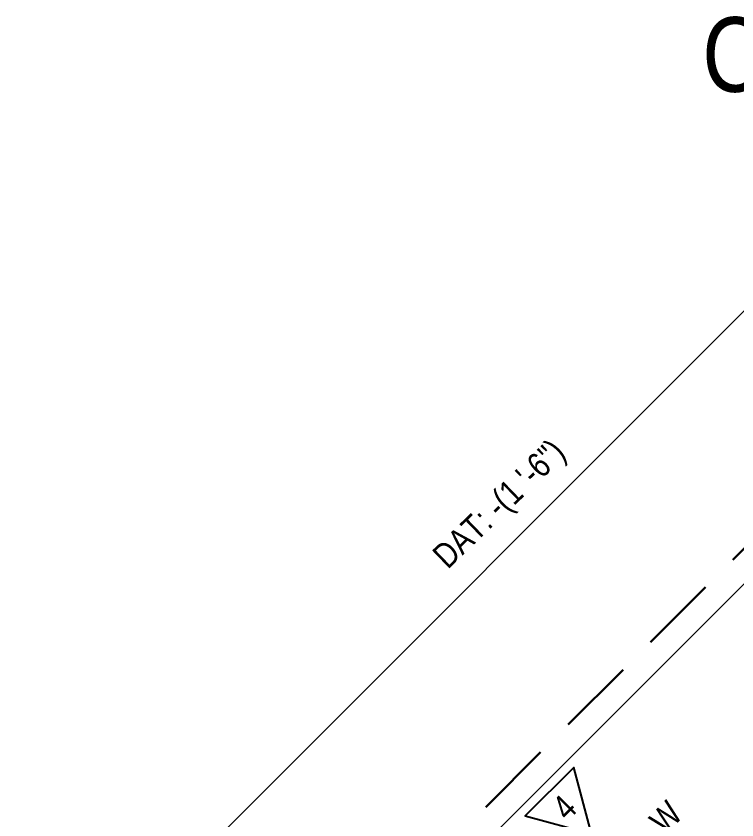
# Model space of a CAD drawing. Header units: inches. Extents: x 2775 to 35798, y 1675 to 10350.
# Drawn here: x 13110.4 to 13284.4, y 3941.8 to 4135.7 of the extents above; entities that cross this region are included whole.
import ezdxf

# ---------------------------------------------------------------- set-up
doc = ezdxf.new("R2010")
doc.units = ezdxf.units.IN
doc.header["$LTSCALE"] = 0.5
doc.header["$MEASUREMENT"] = 0
doc.linetypes.add('HIDDEN', pattern=[0.375, 0.25, -0.125])
for name, color, linetype, lineweight in [('CONCRETE', 7, 'CONTINUOUS', 20), ('ROOFLINE', 7, 'HIDDEN', 30), ('WINDOWS', 5, 'CONTINUOUS', 30)]:
    doc.layers.add(name, color=color, linetype=linetype, lineweight=lineweight)
doc.layers.add('TEXT', color=7, linetype='CONTINUOUS')
doc.styles.add('ARCHENTLTD', font='technical.ttf', dxfattribs={"height": 6})

msp = doc.modelspace()

# ---------------------------------------------------------------- linework, layer by layer
at = {"layer": 'CONCRETE', "ltscale": 75}
for p, q in [((13306.269, 4084.702), (13110.431, 3888.915)), ((13325.62, 4038.2), (13157.047, 3869.672))]:
    msp.add_line(p, q, dxfattribs=at)
at = {"layer": 'ROOFLINE', "linetype": 'HIDDEN', "ltscale": 150}
msp.add_line((13316.597, 4037.665), (13187.803, 3908.904), dxfattribs=at)
at = {"layer": 'WINDOWS', "linetype": 'Continuous', "lineweight": 25, "ltscale": 25, "flags": 128}
msp.add_lwpolyline([(13249.308, 3938.452), (13245.032, 3954.425), (13233.338, 3942.735)], close=True, dxfattribs=at)

# ---------------------------------------------------------------- texts
at = {"layer": 'TEXT', "linetype": 'Continuous', "insert": (13258.846, 4165.421), "char_height": 18, "width": 271, "attachment_point": 1, "style": 'ARCHENTLTD'}
msp.add_mtext('   \\P   C O U R T Y A R D', dxfattribs=at)
at = {"layer": 'TEXT', "linetype": 'Continuous', "insert": (13239.271, 4034.16), "char_height": 6, "width": 271, "attachment_point": 3, "rotation": 43.93656, "style": 'ARCHENTLTD'}
msp.add_mtext('DAT: -(1 \'-6")', dxfattribs=at)
at = {"layer": 'TEXT', "color": 5, "linetype": 'Continuous', "lineweight": 30, "ltscale": 1.5, "insert": (13246.286, 3941.255), "char_height": 6, "attachment_point": 5, "rotation": 45.00633, "style": 'ARCHENTLTD'}
msp.add_mtext('4\\P  ', dxfattribs=at)
at = {"layer": 'WINDOWS', "color": 7, "linetype": 'Continuous', "lineweight": 30, "ltscale": 1.5, "insert": (13267.365, 3946.845), "char_height": 6, "attachment_point": 3, "rotation": 45.65946, "style": 'ARCHENTLTD'}
msp.add_mtext('P  4/8  W\\P{\\H1.999x;  }', dxfattribs=at)

doc.saveas('drawing.dxf')
